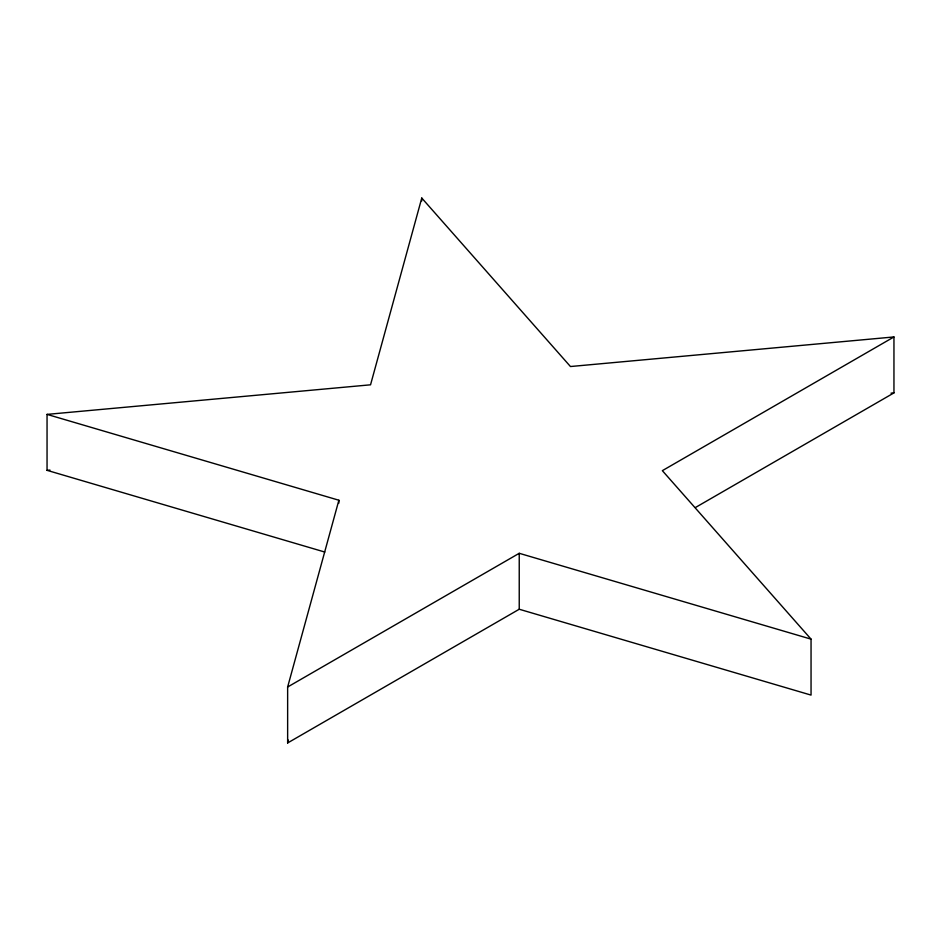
<?xml version="1.0" encoding="UTF-8"?>
<svg xmlns="http://www.w3.org/2000/svg" width="941" height="941" viewBox="0 0 941 941"><rect width="100%" height="100%" fill="white"/><g stroke="black" fill="none" stroke-linecap="round" stroke-linejoin="round"><path stroke-width="1.41" d="M695.446 507.505L893.95 392.903L893.95 336.949L662.358 470.665L811.048 639.139L811.048 695.093L519.232 609.239L287.64 742.955L287.64 687.001L338.878 500.236L47.05 414.393L47.05 470.335L324.774 552.038M893.95 336.949L570.458 366.531L421.768 198.045L370.542 384.81L47.05 414.393M287.64 742.955L288.416 740.12M287.64 687.001L519.232 553.296L811.048 639.139M47.05 470.335L49.979 470.077M891.021 393.162L893.95 392.903M519.232 553.296L519.232 609.239M421.768 198.045L421.768 200.915M338.878 500.236L338.878 503.106"/></g></svg>
